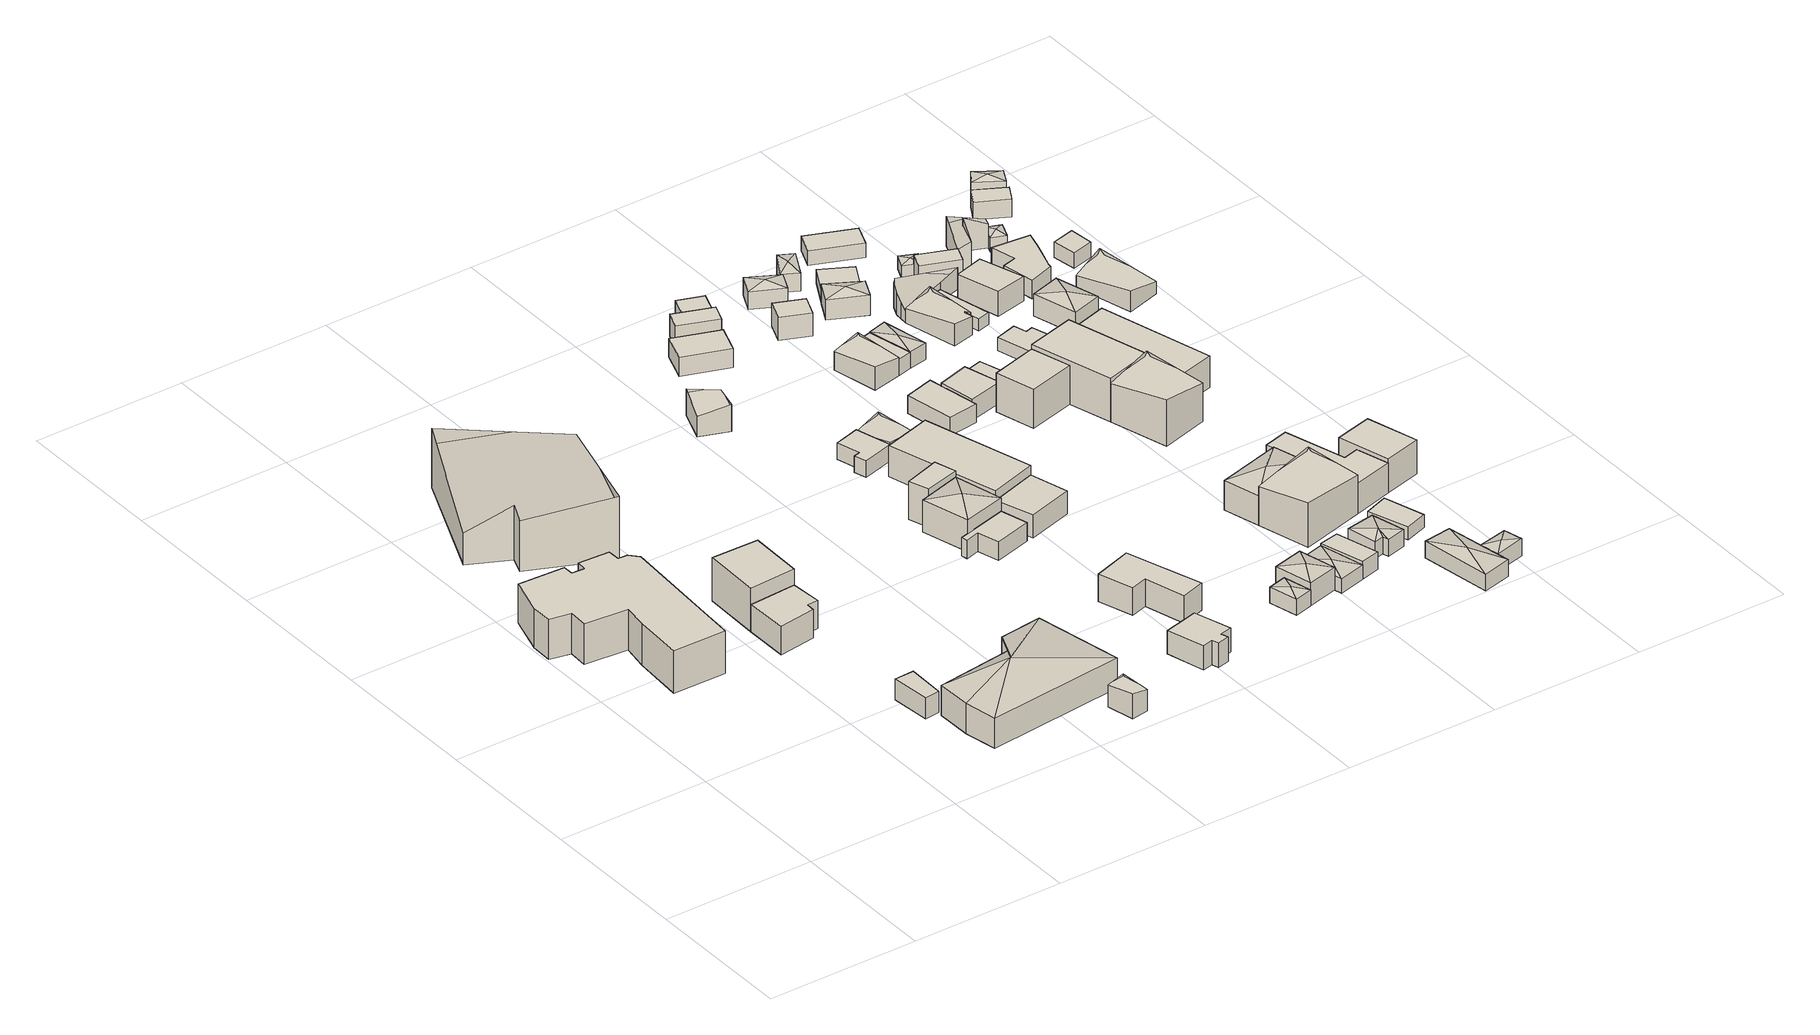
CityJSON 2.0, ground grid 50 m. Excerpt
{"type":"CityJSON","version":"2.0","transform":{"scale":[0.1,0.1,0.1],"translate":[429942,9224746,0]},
"CityObjects":{
"building1":{"type":"Building","attributes":{"Building Type":"Industrial","Roof Shape":"shed","Roof Material":"Concrete Glazed Tile","Roof Material Code":1,"Roof Direction":"southwest","Building Height":13.07,"Roof Slope":16.5,"Footprint Area":1420.8,"Solar PV Capacity Low":205.26,"Solar PV Capacity High":269.6,"Solar Annual Energy Low":295981,"Solar Annual Energy High":390078,"Suitable PV Area":1225.44},"geometry":[{"type":"MultiSurface","lod":"2.2","boundaries":[[[0,1,2,3,4,5,6,7,8,9,10,11,12,13,14,15,16]],[[16,15,17,18]],[[15,14,19,17]],[[14,13,20,19]],[[13,12,21,20]],[[12,11,22,21]],[[11,10,23,22]],[[10,9,24,23]],[[9,8,25,24]],[[8,7,26,25]],[[7,6,27,26]],[[6,5,28,27]],[[5,4,29,28]],[[4,3,30,29]],[[3,2,31,30]],[[2,1,32,31]],[[1,0,33,32]],[[0,16,18,33]],[[18,17,19,20,21,22,23,24,25,26,27,28,29,30,31,32,33]]]}]},
"building2":{"type":"Building","attributes":{"Building Type":"Residential","Roof Shape":"shed","Roof Material":"Concrete Glazed Tile","Roof Material Code":1,"Roof Direction":"southwest","Building Height":6.97,"Roof Slope":14.2,"Footprint Area":72.66,"Solar PV Capacity Low":9.1,"Solar PV Capacity High":11.95,"Solar Annual Energy Low":13119,"Solar Annual Energy High":17290,"Suitable PV Area":54.32},"geometry":[{"type":"MultiSurface","lod":"2.2","boundaries":[[[34,35,36,37]],[[37,36,38,39]],[[36,35,40,38]],[[35,34,41,40]],[[34,37,39,41]],[[39,38,40,41]]]}]},
"building3":{"type":"Building","attributes":{"Building Type":"Industrial","Roof Shape":"shed","Roof Material":"Concrete Glazed Tile","Roof Material Code":1,"Roof Direction":"southwest","Building Height":9.1,"Roof Slope":18.9,"Footprint Area":210.73,"Solar PV Capacity Low":30.44,"Solar PV Capacity High":39.99,"Solar Annual Energy Low":43899,"Solar Annual Energy High":57856,"Suitable PV Area":181.75},"geometry":[{"type":"MultiSurface","lod":"2.2","boundaries":[[[42,43,44,45,46,47]],[[47,46,48,49]],[[46,45,50,48]],[[45,44,51,50]],[[44,43,52,51]],[[43,42,53,52]],[[42,47,49,53]],[[49,48,50,51,52,53]]]}]},
"building4":{"type":"Building","attributes":{"Building Type":"Industrial","Roof Shape":"gable","Roof Material":"Concrete Glazed Tile","Roof Material Code":1,"Roof Direction":"southwest","Building Height":10.71,"Roof Slope":33,"Footprint Area":1943.8,"Solar PV Capacity Low":280.82,"Solar PV Capacity High":368.84,"Solar Annual Energy Low":404931,"Solar Annual Energy High":533666,"Suitable PV Area":1676.53},"geometry":[{"type":"MultiSurface","lod":"2.2","boundaries":[[[54,55,56,57,58,59]],[[59,58,60,61]],[[58,57,62,60]],[[57,56,63,62]],[[56,55,64,63]],[[55,54,65,64]],[[54,59,61,65]],[[61,60,62,63,64,65]]]}]},
"building5":{"type":"Building","attributes":{"Building Type":"Industrial","Roof Shape":"flat","Roof Material":"Metal Sheet","Roof Material Code":5,"Roof Direction":"southwest","Building Height":14.49,"Roof Slope":12,"Footprint Area":286.41,"Solar PV Capacity Low":41.38,"Solar PV Capacity High":54.35,"Solar Annual Energy Low":59664,"Solar Annual Energy High":78633,"Suitable PV Area":247.03},"geometry":[{"type":"MultiSurface","lod":"2.2","boundaries":[[[66,67,45,44]],[[44,45,68,69]],[[45,67,70,68]],[[67,66,71,70]],[[66,44,69,71]],[[69,68,70,71]]]}]},
"building6":{"type":"Building","attributes":{"Building Type":"Residential","Roof Shape":"shed","Roof Material":"Concrete Glazed Tile","Roof Material Code":1,"Roof Direction":"southwest","Building Height":5.22,"Roof Slope":14.9,"Footprint Area":77.53,"Solar PV Capacity Low":9.71,"Solar PV Capacity High":12.75,"Solar Annual Energy Low":13998,"Solar Annual Energy High":18448,"Suitable PV Area":57.95},"geometry":[{"type":"MultiSurface","lod":"2.2","boundaries":[[[72,73,74,75]],[[75,74,76,77]],[[74,73,78,76]],[[73,72,79,78]],[[72,75,77,79]],[[77,76,78,79]]]}]},
"building7":{"type":"Building","attributes":{"Building Type":"Industrial","Roof Shape":"hip","Roof Material":"Metal Sheet","Roof Material Code":5,"Roof Direction":"southwest","Building Height":10.07,"Roof Slope":27,"Footprint Area":1137,"Solar PV Capacity Low":164.26,"Solar PV Capacity High":215.75,"Solar Annual Energy Low":236859,"Solar Annual Energy High":312161,"Suitable PV Area":980.66},"geometry":[{"type":"MultiSurface","lod":"2.2","boundaries":[[[80,81,82,83,84,85,86]],[[86,85,87,88]],[[85,84,89,87]],[[84,83,90,89]],[[83,82,91,90]],[[82,81,92,91]],[[81,80,93,92]],[[80,86,88,93]],[[88,87,94]],[[87,89,94]],[[89,90,94]],[[90,91,94]],[[91,92,94]],[[92,93,94]],[[93,88,94]]]}]},
"building8":{"type":"Building","attributes":{"Building Type":"Residential","Roof Shape":"gable","Roof Material":"Concrete Glazed Tile","Roof Material Code":1,"Roof Direction":"southwest","Building Height":7.35,"Roof Slope":27.7,"Footprint Area":54.1,"Solar PV Capacity Low":6.77,"Solar PV Capacity High":8.9,"Solar Annual Energy Low":9768,"Solar Annual Energy High":12873,"Suitable PV Area":40.44},"geometry":[{"type":"MultiSurface","lod":"2.2","boundaries":[[[95,96,97,98]],[[98,97,99,100]],[[97,96,101,99]],[[96,95,102,101]],[[95,98,100,102]],[[100,99,101,102]]]}]},
"building9":{"type":"Building","attributes":{"Building Type":"Residential","Roof Shape":"shed","Roof Material":"Concrete Glazed Tile","Roof Material Code":1,"Roof Direction":"southwest","Building Height":7.72,"Roof Slope":18.3,"Footprint Area":167.47,"Solar PV Capacity Low":20.97,"Solar PV Capacity High":27.54,"Solar Annual Energy Low":30235,"Solar Annual Energy High":39847,"Suitable PV Area":125.18},"geometry":[{"type":"MultiSurface","lod":"2.2","boundaries":[[[103,104,105,106,107,108,109,110]],[[110,109,111,112]],[[109,108,113,111]],[[108,107,114,113]],[[107,106,115,114]],[[106,105,116,115]],[[105,104,117,116]],[[104,103,118,117]],[[103,110,112,118]],[[112,111,113,114,115,116,117,118]]]}]},
"building10":{"type":"Building","attributes":{"Building Type":"Residential","Roof Shape":"flat","Roof Material":"Concrete Glazed Tile","Roof Material Code":1,"Roof Direction":"southwest","Building Height":6.24,"Roof Slope":6.2,"Footprint Area":129.7,"Solar PV Capacity Low":16.24,"Solar PV Capacity High":21.33,"Solar Annual Energy Low":23417,"Solar Annual Energy High":30861,"Suitable PV Area":96.95},"geometry":[{"type":"MultiSurface","lod":"2.2","boundaries":[[[119,120,121,122,123,124]],[[124,123,125,126]],[[123,122,127,125]],[[122,121,128,127]],[[121,120,129,128]],[[120,119,130,129]],[[119,124,126,130]],[[126,125,127,128,129,130]]]}]},
"building11":{"type":"Building","attributes":{"Building Type":"Industrial","Roof Shape":"hip","Roof Material":"Concrete Glazed Tile","Roof Material Code":1,"Roof Direction":"southwest","Building Height":10.69,"Roof Slope":24.7,"Footprint Area":242.77,"Solar PV Capacity Low":35.07,"Solar PV Capacity High":46.07,"Solar Annual Energy Low":50574,"Solar Annual Energy High":66652,"Suitable PV Area":209.39},"geometry":[{"type":"MultiSurface","lod":"2.2","boundaries":[[[121,131,132,133]],[[133,132,134,135]],[[132,131,136,134]],[[131,121,137,136]],[[121,133,135,137]],[[135,134,138]],[[134,136,138]],[[136,137,138]],[[137,135,138]]]}]},
"building12":{"type":"Building","attributes":{"Building Type":"Residential","Roof Shape":"gable","Roof Material":"Concrete Glazed Tile","Roof Material Code":1,"Roof Direction":"northwest","Building Height":6.76,"Roof Slope":32.7,"Footprint Area":112.42,"Solar PV Capacity Low":14.08,"Solar PV Capacity High":18.49,"Solar Annual Energy Low":20296,"Solar Annual Energy High":26749,"Suitable PV Area":84.03},"geometry":[{"type":"MultiSurface","lod":"2.2","boundaries":[[[139,140,141,142]],[[142,141,143,144]],[[141,140,145,143]],[[140,139,146,145]],[[139,142,144,146]],[[144,143,145,146]]]}]},
"building13":{"type":"Building","attributes":{"Building Type":"Industrial","Roof Shape":"shed","Roof Material":"Concrete Glazed Tile","Roof Material Code":1,"Roof Direction":"southwest","Building Height":12.59,"Roof Slope":18.6,"Footprint Area":89.01,"Solar PV Capacity Low":12.86,"Solar PV Capacity High":16.89,"Solar Annual Energy Low":18543,"Solar Annual Energy High":24438,"Suitable PV Area":76.77},"geometry":[{"type":"MultiSurface","lod":"2.2","boundaries":[[[147,148,149,131]],[[131,149,150,151]],[[149,148,152,150]],[[148,147,153,152]],[[147,131,151,153]],[[151,150,152,153]]]}]},
"building14":{"type":"Building","attributes":{"Building Type":"Industrial","Roof Shape":"flat","Roof Material":"Concrete Glazed Tile","Roof Material Code":1,"Roof Direction":"southwest","Building Height":9.2,"Roof Slope":5.2,"Footprint Area":270.74,"Solar PV Capacity Low":39.11,"Solar PV Capacity High":51.37,"Solar Annual Energy Low":56400,"Solar Annual Energy High":74330,"Suitable PV Area":233.51},"geometry":[{"type":"MultiSurface","lod":"2.2","boundaries":[[[154,155,156,157,158,159]],[[159,158,160,161]],[[158,157,162,160]],[[157,156,163,162]],[[156,155,164,163]],[[155,154,165,164]],[[154,159,161,165]],[[161,160,162,163,164,165]]]}]},
"building15":{"type":"Building","attributes":{"Building Type":"Residential","Roof Shape":"flat","Roof Material":"Clay Tile Shingle","Roof Material Code":3,"Roof Direction":"southwest","Building Height":5.48,"Roof Slope":8,"Footprint Area":114.52,"Solar PV Capacity Low":14.34,"Solar PV Capacity High":18.83,"Solar Annual Energy Low":20677,"Solar Annual Energy High":27250,"Suitable PV Area":85.61},"geometry":[{"type":"MultiSurface","lod":"2.2","boundaries":[[[166,167,168,169,170,171]],[[171,170,172,173]],[[170,169,174,172]],[[169,168,175,174]],[[168,167,176,175]],[[167,166,177,176]],[[166,171,173,177]],[[173,172,174,175,176,177]]]}]},
"building16":{"type":"Building","attributes":{"Building Type":"Residential","Roof Shape":"flat","Roof Material":"Metal Sheet","Roof Material Code":5,"Roof Direction":"southwest","Building Height":7.66,"Roof Slope":14.7,"Footprint Area":207.27,"Solar PV Capacity Low":25.95,"Solar PV Capacity High":34.09,"Solar Annual Energy Low":37421,"Solar Annual Energy High":49318,"Suitable PV Area":154.93},"geometry":[{"type":"MultiSurface","lod":"2.2","boundaries":[[[178,179,180,181]],[[181,180,182,183]],[[180,179,184,182]],[[179,178,185,184]],[[178,181,183,185]],[[183,182,184,185]]]}]},
"building17":{"type":"Building","attributes":{"Building Type":"Industrial","Roof Shape":"shed","Roof Material":"Metal Sheet","Roof Material Code":5,"Roof Direction":"southwest","Building Height":10.29,"Roof Slope":13.8,"Footprint Area":628.12,"Solar PV Capacity Low":90.74,"Solar PV Capacity High":119.19,"Solar Annual Energy Low":130850,"Solar Annual Energy High":172450,"Suitable PV Area":541.76},"geometry":[{"type":"MultiSurface","lod":"2.2","boundaries":[[[186,187,179,178]],[[178,179,188,189]],[[179,187,190,188]],[[187,186,191,190]],[[186,178,189,191]],[[189,188,190,191]]]}]},
"building18":{"type":"Building","attributes":{"Building Type":"Residential","Roof Shape":"gable","Roof Material":"Concrete Glazed Tile","Roof Material Code":1,"Roof Direction":"southwest","Building Height":4.69,"Roof Slope":26.8,"Footprint Area":121.62,"Solar PV Capacity Low":15.23,"Solar PV Capacity High":20,"Solar Annual Energy Low":21957,"Solar Annual Energy High":28938,"Suitable PV Area":90.91},"geometry":[{"type":"MultiSurface","lod":"2.2","boundaries":[[[192,166,171,193]],[[193,171,194,195]],[[171,166,196,194]],[[166,192,197,196]],[[192,193,195,197]],[[195,194,196,197]]]}]},
"building19":{"type":"Building","attributes":{"Building Type":"Residential","Roof Shape":"flat","Roof Material":"Concrete Glazed Tile","Roof Material Code":1,"Roof Direction":"northwest","Building Height":6.33,"Roof Slope":13.7,"Footprint Area":159.66,"Solar PV Capacity Low":19.99,"Solar PV Capacity High":26.26,"Solar Annual Energy Low":28826,"Solar Annual Energy High":37990,"Suitable PV Area":119.35},"geometry":[{"type":"MultiSurface","lod":"2.2","boundaries":[[[198,199,200,201]],[[201,200,202,203]],[[200,199,204,202]],[[199,198,205,204]],[[198,201,203,205]],[[203,202,204,205]]]}]},
"building20":{"type":"Building","attributes":{"Building Type":"Residential","Roof Shape":"hip","Roof Material":"Concrete Glazed Tile","Roof Material Code":1,"Roof Direction":"southwest","Building Height":5.32,"Roof Slope":22.1,"Footprint Area":61.28,"Solar PV Capacity Low":7.67,"Solar PV Capacity High":10.08,"Solar Annual Energy Low":11064,"Solar Annual Energy High":14582,"Suitable PV Area":45.81},"geometry":[{"type":"MultiSurface","lod":"2.2","boundaries":[[[206,207,208,209]],[[209,208,210,211]],[[208,207,212,210]],[[207,206,213,212]],[[206,209,211,213]],[[211,210,214]],[[210,212,214]],[[212,213,214]],[[213,211,214]]]}]},
"building21":{"type":"Building","attributes":{"Building Type":"Residential","Roof Shape":"flat","Roof Material":"Concrete Glazed Tile","Roof Material Code":1,"Roof Direction":"northwest","Building Height":7.32,"Roof Slope":12.8,"Footprint Area":83.3,"Solar PV Capacity Low":10.43,"Solar PV Capacity High":13.7,"Solar Annual Energy Low":15040,"Solar Annual Energy High":19822,"Suitable PV Area":62.27},"geometry":[{"type":"MultiSurface","lod":"2.2","boundaries":[[[215,216,217,218]],[[218,217,219,220]],[[217,216,221,219]],[[216,215,222,221]],[[215,218,220,222]],[[220,219,221,222]]]}]},
"building22":{"type":"Building","attributes":{"Building Type":"Residential","Roof Shape":"hip","Roof Material":"Concrete Glazed Tile","Roof Material Code":1,"Roof Direction":"southwest","Building Height":7.72,"Roof Slope":25.4,"Footprint Area":132.83,"Solar PV Capacity Low":16.63,"Solar PV Capacity High":21.84,"Solar Annual Energy Low":23982,"Solar Annual Energy High":31606,"Suitable PV Area":99.29},"geometry":[{"type":"MultiSurface","lod":"2.2","boundaries":[[[223,224,209,225]],[[225,209,226,227]],[[209,224,228,226]],[[224,223,229,228]],[[223,225,227,229]],[[227,226,230]],[[226,228,230]],[[228,229,230]],[[229,227,230]]]}]},
"building23":{"type":"Building","attributes":{"Building Type":"Residential","Roof Shape":"shed","Roof Material":"Concrete Glazed Tile","Roof Material Code":1,"Roof Direction":"northwest","Building Height":4.59,"Roof Slope":16.7,"Footprint Area":83.97,"Solar PV Capacity Low":10.51,"Solar PV Capacity High":13.81,"Solar Annual Energy Low":15160,"Solar Annual Energy High":19979,"Suitable PV Area":62.77},"geometry":[{"type":"MultiSurface","lod":"2.2","boundaries":[[[231,232,233,234]],[[234,233,235,236]],[[233,232,237,235]],[[232,231,238,237]],[[231,234,236,238]],[[236,235,237,238]]]}]},
"building24":{"type":"Building","attributes":{"Building Type":"Residential","Roof Shape":"shed","Roof Material":"Concrete Glazed Tile","Roof Material Code":1,"Roof Direction":"southwest","Building Height":5.94,"Roof Slope":12.9,"Footprint Area":173.16,"Solar PV Capacity Low":21.68,"Solar PV Capacity High":28.48,"Solar Annual Energy Low":31262,"Solar Annual Energy High":41201,"Suitable PV Area":129.43},"geometry":[{"type":"MultiSurface","lod":"2.2","boundaries":[[[239,240,241,242]],[[242,241,243,244]],[[241,240,245,243]],[[240,239,246,245]],[[239,242,244,246]],[[244,243,245,246]]]}]},
"building25":{"type":"Building","attributes":{"Building Type":"Residential","Roof Shape":"hip","Roof Material":"Concrete Glazed Tile","Roof Material Code":1,"Roof Direction":"southwest","Building Height":4.88,"Roof Slope":20.6,"Footprint Area":142.02,"Solar PV Capacity Low":17.78,"Solar PV Capacity High":23.36,"Solar Annual Energy Low":25641,"Solar Annual Energy High":33793,"Suitable PV Area":106.16},"geometry":[{"type":"MultiSurface","lod":"2.2","boundaries":[[[247,223,248,249]],[[249,248,250,251]],[[248,223,252,250]],[[223,247,253,252]],[[247,249,251,253]],[[251,250,254]],[[250,252,254]],[[252,253,254]],[[253,251,254]]]}]},
"building26":{"type":"Building","attributes":{"Building Type":"Residential","Roof Shape":"gable","Roof Material":"Concrete Glazed Tile","Roof Material Code":1,"Roof Direction":"southwest","Building Height":6.16,"Roof Slope":28.8,"Footprint Area":151.88,"Solar PV Capacity Low":19.02,"Solar PV Capacity High":24.98,"Solar Annual Energy Low":27421,"Solar Annual Energy High":36139,"Suitable PV Area":113.53},"geometry":[{"type":"MultiSurface","lod":"2.2","boundaries":[[[255,256,257,258]],[[258,257,259,260]],[[257,256,261,259]],[[256,255,262,261]],[[255,258,260,262]],[[260,259,261,262]]]}]},
"building27":{"type":"Building","attributes":{"Building Type":"Residential","Roof Shape":"flat","Roof Material":"Concrete Glazed Tile","Roof Material Code":1,"Roof Direction":"northwest","Building Height":7.72,"Roof Slope":6.5,"Footprint Area":75.46,"Solar PV Capacity Low":9.45,"Solar PV Capacity High":12.41,"Solar Annual Energy Low":13623,"Solar Annual Energy High":17954,"Suitable PV Area":56.4},"geometry":[{"type":"MultiSurface","lod":"2.2","boundaries":[[[263,264,265,266]],[[266,265,267,268]],[[265,264,269,267]],[[264,263,270,269]],[[263,266,268,270]],[[268,267,269,270]]]}]},
"building28":{"type":"Building","attributes":{"Building Type":"Residential","Roof Shape":"shed","Roof Material":"Concrete Glazed Tile","Roof Material Code":1,"Roof Direction":"southwest","Building Height":5.6,"Roof Slope":18.6,"Footprint Area":100.3,"Solar PV Capacity Low":12.56,"Solar PV Capacity High":16.49,"Solar Annual Energy Low":18108,"Solar Annual Energy High":23866,"Suitable PV Area":74.97},"geometry":[{"type":"MultiSurface","lod":"2.2","boundaries":[[[271,247,272,273]],[[273,272,274,275]],[[272,247,276,274]],[[247,271,277,276]],[[271,273,275,277]],[[275,274,276,277]]]}]},
"building29":{"type":"Building","attributes":{"Building Type":"Residential","Roof Shape":"flat","Roof Material":"Concrete Glazed Tile","Roof Material Code":1,"Roof Direction":"southwest","Building Height":6.98,"Roof Slope":5.8,"Footprint Area":137.21,"Solar PV Capacity Low":17.18,"Solar PV Capacity High":22.56,"Solar Annual Energy Low":24772,"Solar Annual Energy High":32648,"Suitable PV Area":102.56},"geometry":[{"type":"MultiSurface","lod":"2.2","boundaries":[[[278,279,280,281]],[[281,280,282,283]],[[280,279,284,282]],[[279,278,285,284]],[[278,281,283,285]],[[283,282,284,285]]]}]},
"building30":{"type":"Building","attributes":{"Building Type":"Residential","Roof Shape":"shed","Roof Material":"Concrete Glazed Tile","Roof Material Code":1,"Roof Direction":"southwest","Building Height":5.29,"Roof Slope":16,"Footprint Area":75.76,"Solar PV Capacity Low":9.49,"Solar PV Capacity High":12.46,"Solar Annual Energy Low":13678,"Solar Annual Energy High":18027,"Suitable PV Area":56.63},"geometry":[{"type":"MultiSurface","lod":"2.2","boundaries":[[[255,258,286,287]],[[287,286,288,289]],[[286,258,290,288]],[[258,255,291,290]],[[255,287,289,291]],[[289,288,290,291]]]}]},
"building31":{"type":"Building","attributes":{"Building Type":"Residential","Roof Shape":"hip","Roof Material":"Concrete Glazed Tile","Roof Material Code":1,"Roof Direction":"northwest","Building Height":5.99,"Roof Slope":29.1,"Footprint Area":81.53,"Solar PV Capacity Low":10.21,"Solar PV Capacity High":13.41,"Solar Annual Energy Low":14720,"Solar Annual Energy High":19400,"Suitable PV Area":60.95},"geometry":[{"type":"MultiSurface","lod":"2.2","boundaries":[[[292,293,294,295]],[[295,294,296,297]],[[294,293,298,296]],[[293,292,299,298]],[[292,295,297,299]],[[297,296,300]],[[296,298,300]],[[298,299,300]],[[299,297,300]]]}]},
"building32":{"type":"Building","attributes":{"Building Type":"Residential","Roof Shape":"hip","Roof Material":"Concrete Glazed Tile","Roof Material Code":1,"Roof Direction":"southwest","Building Height":5.57,"Roof Slope":22.9,"Footprint Area":97.98,"Solar PV Capacity Low":12.27,"Solar PV Capacity High":16.11,"Solar Annual Energy Low":17690,"Solar Annual Energy High":23314,"Suitable PV Area":73.24},"geometry":[{"type":"MultiSurface","lod":"2.2","boundaries":[[[301,287,286,302]],[[302,286,303,304]],[[286,287,305,303]],[[287,301,306,305]],[[301,302,304,306]],[[304,303,307]],[[303,305,307]],[[305,306,307]],[[306,304,307]]]}]},
"building33":{"type":"Building","attributes":{"Building Type":"Residential","Roof Shape":"shed","Roof Material":"Concrete Glazed Tile","Roof Material Code":1,"Roof Direction":"southwest","Building Height":5.32,"Roof Slope":13.7,"Footprint Area":83.44,"Solar PV Capacity Low":10.45,"Solar PV Capacity High":13.72,"Solar Annual Energy Low":15065,"Solar Annual Energy High":19854,"Suitable PV Area":62.37},"geometry":[{"type":"MultiSurface","lod":"2.2","boundaries":[[[308,278,281,309]],[[309,281,310,311]],[[281,278,312,310]],[[278,308,313,312]],[[308,309,311,313]],[[311,310,312,313]]]}]},
"building34":{"type":"Building","attributes":{"Building Type":"Industrial","Roof Shape":"flat","Roof Material":"Metal Sheet","Roof Material Code":5,"Roof Direction":"southwest","Building Height":13.09,"Roof Slope":13.5,"Footprint Area":213.7,"Solar PV Capacity Low":30.87,"Solar PV Capacity High":40.55,"Solar Annual Energy Low":44518,"Solar Annual Energy High":58672,"Suitable PV Area":184.32},"geometry":[{"type":"MultiSurface","lod":"2.2","boundaries":[[[314,315,316,317]],[[317,316,318,319]],[[316,315,320,318]],[[315,314,321,320]],[[314,317,319,321]],[[319,318,320,321]]]}]},
"building35":{"type":"Building","attributes":{"Building Type":"Industrial","Roof Shape":"gable","Roof Material":"Concrete Glazed Tile","Roof Material Code":1,"Roof Direction":"southwest","Building Height":13.07,"Roof Slope":28.1,"Footprint Area":391.59,"Solar PV Capacity Low":56.57,"Solar PV Capacity High":74.3,"Solar Annual Energy Low":81575,"Solar Annual Energy High":107509,"Suitable PV Area":337.74},"geometry":[{"type":"MultiSurface","lod":"2.2","boundaries":[[[322,323,324,325]],[[325,324,326,327]],[[324,323,328,326]],[[323,322,329,328]],[[322,325,327,329]],[[327,326,328,329]]]}]},
"building36":{"type":"Building","attributes":{"Building Type":"Industrial","Roof Shape":"hip","Roof Material":"Concrete Aluminum Tile","Roof Material Code":2,"Roof Direction":"southwest","Building Height":9.94,"Roof Slope":27.8,"Footprint Area":274.06,"Solar PV Capacity Low":39.59,"Solar PV Capacity High":52,"Solar Annual Energy Low":57092,"Solar Annual Energy High":75242,"Suitable PV Area":236.38},"geometry":[{"type":"MultiSurface","lod":"2.2","boundaries":[[[330,331,323,322]],[[322,323,332,333]],[[323,331,334,332]],[[331,330,335,334]],[[330,322,333,335]],[[333,332,336]],[[332,334,336]],[[334,335,336]],[[335,333,336]]]}]},
"building37":{"type":"Building","attributes":{"Building Type":"Residential","Roof Shape":"hip","Roof Material":"Clay Tile Shingle","Roof Material Code":3,"Roof Direction":"southwest","Building Height":5.72,"Roof Slope":26.2,"Footprint Area":109.95,"Solar PV Capacity Low":13.77,"Solar PV Capacity High":18.08,"Solar Annual Energy Low":19850,"Solar Annual Energy High":26161,"Suitable PV Area":82.19},"geometry":[{"type":"MultiSurface","lod":"2.2","boundaries":[[[337,338,339,340,341,342]],[[342,341,343,344]],[[341,340,345,343]],[[340,339,346,345]],[[339,338,347,346]],[[338,337,348,347]],[[337,342,344,348]],[[344,343,349]],[[343,345,349]],[[345,346,349]],[[346,347,349]],[[347,348,349]],[[348,344,349]]]}]},
"building38":{"type":"Building","attributes":{"Building Type":"Residential","Roof Shape":"hip","Roof Material":"Concrete Glazed Tile","Roof Material Code":1,"Roof Direction":"northwest","Building Height":6.82,"Roof Slope":23.3,"Footprint Area":96.4,"Solar PV Capacity Low":12.07,"Solar PV Capacity High":15.85,"Solar Annual Energy Low":17405,"Solar Annual Energy High":22939,"Suitable PV Area":72.06},"geometry":[{"type":"MultiSurface","lod":"2.2","boundaries":[[[350,351,352,353]],[[353,352,354,355]],[[352,351,356,354]],[[351,350,357,356]],[[350,353,355,357]],[[355,354,358]],[[354,356,358]],[[356,357,358]],[[357,355,358]]]}]},
"building39":{"type":"Building","attributes":{"Building Type":"Residential","Roof Shape":"hip","Roof Material":"Concrete Glazed Tile","Roof Material Code":1,"Roof Direction":"northwest","Building Height":5.97,"Roof Slope":23.5,"Footprint Area":56.44,"Solar PV Capacity Low":7.07,"Solar PV Capacity High":9.28,"Solar Annual Energy Low":10189,"Solar Annual Energy High":13429,"Suitable PV Area":42.19},"geometry":[{"type":"MultiSurface","lod":"2.2","boundaries":[[[359,360,361,362]],[[362,361,363,364]],[[361,360,365,363]],[[360,359,366,365]],[[359,362,364,366]],[[364,363,367]],[[363,365,367]],[[365,366,367]],[[366,364,367]]]}]},
"building40":{"type":"Building","attributes":{"Building Type":"Residential","Roof Shape":"hip","Roof Material":"Concrete Glazed Tile","Roof Material Code":1,"Roof Direction":"southwest","Building Height":5.6,"Roof Slope":25.4,"Footprint Area":219.08,"Solar PV Capacity Low":27.43,"Solar PV Capacity High":36.03,"Solar Annual Energy Low":39553,"Solar Annual Energy High":52127,"Suitable PV Area":163.76},"geometry":[{"type":"MultiSurface","lod":"2.2","boundaries":[[[368,369,370,371]],[[371,370,372,373]],[[370,369,374,372]],[[369,368,375,374]],[[368,371,373,375]],[[373,372,376]],[[372,374,376]],[[374,375,376]],[[375,373,376]]]}]},
"building41":{"type":"Building","attributes":{"Building Type":"Residential","Roof Shape":"flat","Roof Material":"Concrete Glazed Tile","Roof Material Code":1,"Roof Direction":"northwest","Building Height":4.68,"Roof Slope":9,"Footprint Area":113.62,"Solar PV Capacity Low":14.23,"Solar PV Capacity High":18.69,"Solar Annual Energy Low":20514,"Solar Annual Energy High":27036,"Suitable PV Area":84.93},"geometry":[{"type":"MultiSurface","lod":"2.2","boundaries":[[[377,378,379,380]],[[380,379,381,382]],[[379,378,383,381]],[[378,377,384,383]],[[377,380,382,384]],[[382,381,383,384]]]}]},
"building42":{"type":"Building","attributes":{"Building Type":"Residential","Roof Shape":"flat","Roof Material":"Concrete Glazed Tile","Roof Material Code":1,"Roof Direction":"southwest","Building Height":4.25,"Roof Slope":8.5,"Footprint Area":111.44,"Solar PV Capacity Low":13.95,"Solar PV Capacity High":18.33,"Solar Annual Energy Low":20120,"Solar Annual Energy High":26517,"Suitable PV Area":83.3},"geometry":[{"type":"MultiSurface","lod":"2.2","boundaries":[[[385,386,387,388]],[[388,387,389,390]],[[387,386,391,389]],[[386,385,392,391]],[[385,388,390,392]],[[390,389,391,392]]]}]},
"building43":{"type":"Building","attributes":{"Building Type":"Industrial","Roof Shape":"gable","Roof Material":"Concrete Glazed Tile","Roof Material Code":1,"Roof Direction":"southwest","Building Height":12.91,"Roof Slope":27.9,"Footprint Area":323.17,"Solar PV Capacity Low":46.69,"Solar PV Capacity High":61.32,"Solar Annual Energy Low":67322,"Solar Annual Energy High":88724,"Suitable PV Area":278.73},"geometry":[{"type":"MultiSurface","lod":"2.2","boundaries":[[[393,394,395,396]],[[396,395,397,398]],[[395,394,399,397]],[[394,393,400,399]],[[393,396,398,400]],[[398,397,399,400]]]}]},
"building44":{"type":"Building","attributes":{"Building Type":"Industrial","Roof Shape":"flat","Roof Material":"Metal Sheet","Roof Material Code":5,"Roof Direction":"southwest","Building Height":14.57,"Roof Slope":13.5,"Footprint Area":455.13,"Solar PV Capacity Low":65.75,"Solar PV Capacity High":86.36,"Solar Annual Energy Low":94812,"Solar Annual Energy High":124955,"Suitable PV Area":392.55},"geometry":[{"type":"MultiSurface","lod":"2.2","boundaries":[[[401,314,394,393]],[[393,394,402,403]],[[394,314,404,402]],[[314,401,405,404]],[[401,393,403,405]],[[403,402,404,405]]]}]},
"building45":{"type":"Building","attributes":{"Building Type":"Residential","Roof Shape":"gable","Roof Material":"Concrete Glazed Tile","Roof Material Code":1,"Roof Direction":"southwest","Building Height":4.93,"Roof Slope":34.4,"Footprint Area":178.21,"Solar PV Capacity Low":22.31,"Solar PV Capacity High":29.31,"Solar Annual Energy Low":32175,"Solar Annual Energy High":42404,"Suitable PV Area":133.21},"geometry":[{"type":"MultiSurface","lod":"2.2","boundaries":[[[406,407,408,409,410,411]],[[411,410,412,413]],[[410,409,414,412]],[[409,408,415,414]],[[408,407,416,415]],[[407,406,417,416]],[[406,411,413,417]],[[413,412,414,415,416,417]]]}]},
"building46":{"type":"Building","attributes":{"Building Type":"Residential","Roof Shape":"hip","Roof Material":"Concrete Glazed Tile","Roof Material Code":1,"Roof Direction":"southwest","Building Height":5.75,"Roof Slope":23.3,"Footprint Area":65.5,"Solar PV Capacity Low":8.2,"Solar PV Capacity High":10.77,"Solar Annual Energy Low":11825,"Solar Annual Energy High":15584,"Suitable PV Area":48.96},"geometry":[{"type":"MultiSurface","lod":"2.2","boundaries":[[[418,419,420,421]],[[421,420,422,423]],[[420,419,424,422]],[[419,418,425,424]],[[418,421,423,425]],[[423,422,426]],[[422,424,426]],[[424,425,426]],[[425,423,426]]]}]},
"building47":{"type":"Building","attributes":{"Building Type":"Industrial","Roof Shape":"shed","Roof Material":"Concrete Glazed Tile","Roof Material Code":1,"Roof Direction":"southwest","Building Height":9.36,"Roof Slope":20,"Footprint Area":337.6,"Solar PV Capacity Low":48.77,"Solar PV Capacity High":64.06,"Solar Annual Energy Low":70329,"Solar Annual Energy High":92689,"Suitable PV Area":291.18},"geometry":[{"type":"MultiSurface","lod":"2.2","boundaries":[[[427,428,429,325,430,431]],[[431,430,432,433]],[[430,325,434,432]],[[325,429,435,434]],[[429,428,436,435]],[[428,427,437,436]],[[427,431,433,437]],[[433,432,434,435,436,437]]]}]},
"building48":{"type":"Building","attributes":{"Building Type":"Residential","Roof Shape":"shed","Roof Material":"Concrete Glazed Tile","Roof Material Code":1,"Roof Direction":"southwest","Building Height":4.42,"Roof Slope":11,"Footprint Area":119.57,"Solar PV Capacity Low":14.97,"Solar PV Capacity High":19.66,"Solar Annual Energy Low":21587,"Solar Annual Energy High":28450,"Suitable PV Area":89.38},"geometry":[{"type":"MultiSurface","lod":"2.2","boundaries":[[[438,439,440,441,442,443,444,445]],[[445,444,446,447]],[[444,443,448,446]],[[443,442,449,448]],[[442,441,450,449]],[[441,440,451,450]],[[440,439,452,451]],[[439,438,453,452]],[[438,445,447,453]],[[447,446,448,449,450,451,452,453]]]}]},
"building49":{"type":"Building","attributes":{"Building Type":"Residential","Roof Shape":"flat","Roof Material":"Concrete Glazed Tile","Roof Material Code":1,"Roof Direction":"southwest","Building Height":4.02,"Roof Slope":13.3,"Footprint Area":77.95,"Solar PV Capacity Low":9.76,"Solar PV Capacity High":12.82,"Solar Annual Energy Low":14074,"Solar Annual Energy High":18548,"Suitable PV Area":58.27},"geometry":[{"type":"MultiSurface","lod":"2.2","boundaries":[[[408,454,455,456]],[[456,455,457,458]],[[455,454,459,457]],[[454,408,460,459]],[[408,456,458,460]],[[458,457,459,460]]]}]},
"building50":{"type":"Building","attributes":{"Building Type":"Residential","Roof Shape":"gable","Roof Material":"Concrete Glazed Tile","Roof Material Code":1,"Roof Direction":"southwest","Building Height":4.13,"Roof Slope":34.2,"Footprint Area":165.91,"Solar PV Capacity Low":20.77,"Solar PV Capacity High":27.28,"Solar Annual Energy Low":29954,"Solar Annual Energy High":39477,"Suitable PV Area":124.02},"geometry":[{"type":"MultiSurface","lod":"2.2","boundaries":[[[461,462,463,464,465,466,409,456]],[[456,409,467,468]],[[409,466,469,467]],[[466,465,470,469]],[[465,464,471,470]],[[464,463,472,471]],[[463,462,473,472]],[[462,461,474,473]],[[461,456,468,474]],[[468,467,469,470,471,472,473,474]]]}]},
"building51":{"type":"Building","attributes":{"Building Type":"Residential","Roof Shape":"flat","Roof Material":"Concrete Glazed Tile","Roof Material Code":1,"Roof Direction":"northwest","Building Height":4.86,"Roof Slope":6.4,"Footprint Area":129.73,"Solar PV Capacity Low":16.24,"Solar PV Capacity High":21.33,"Solar Annual Energy Low":23422,"Solar Annual Energy High":30868,"Suitable PV Area":96.97},"geometry":[{"type":"MultiSurface","lod":"2.2","boundaries":[[[475,476,477,478]],[[478,477,479,480]],[[477,476,481,479]],[[476,475,482,481]],[[475,478,480,482]],[[480,479,481,482]]]}]},
"building52":{"type":"Building","attributes":{"Building Type":"Industrial","Roof Shape":"flat","Roof Material":"Metal Sheet","Roof Material Code":5,"Roof Direction":"southwest","Building Height":10.72,"Roof Slope":10.3,"Footprint Area":569.97,"Solar PV Capacity Low":82.34,"Solar PV Capacity High":108.15,"Solar Annual Energy Low":118737,"Solar Annual Energy High":156485,"Suitable PV Area":491.6},"geometry":[{"type":"MultiSurface","lod":"2.2","boundaries":[[[483,401,484,485]],[[485,484,486,487]],[[484,401,488,486]],[[401,483,489,488]],[[483,485,487,489]],[[487,486,488,489]]]}]},
"building53":{"type":"Building","attributes":{"Building Type":"Industrial","Roof Shape":"shed","Roof Material":"Metal Sheet","Roof Material Code":5,"Roof Direction":"southwest","Building Height":11.1,"Roof Slope":13.7,"Footprint Area":223.99,"Solar PV Capacity Low":32.36,"Solar PV Capacity High":42.5,"Solar Annual Energy Low":46661,"Solar Annual Energy High":61496,"Suitable PV Area":193.19},"geometry":[{"type":"MultiSurface","lod":"2.2","boundaries":[[[490,491,430,492]],[[492,430,493,494]],[[430,491,495,493]],[[491,490,496,495]],[[490,492,494,496]],[[494,493,495,496]]]}]},
"building54":{"type":"Building","attributes":{"Building Type":"Residential","Roof Shape":"hip","Roof Material":"Concrete Glazed Tile","Roof Material Code":1,"Roof Direction":"northwest","Building Height":4.44,"Roof Slope":23.4,"Footprint Area":30,"Solar PV Capacity Low":3.76,"Solar PV Capacity High":4.93,"Solar Annual Energy Low":5416,"Solar Annual Energy High":7138,"Suitable PV Area":22.43},"geometry":[{"type":"MultiSurface","lod":"2.2","boundaries":[[[497,498,499,500]],[[500,499,501,502]],[[499,498,503,501]],[[498,497,504,503]],[[497,500,502,504]],[[502,501,505]],[[501,503,505]],[[503,504,505]],[[504,502,505]]]}]},
"building55":{"type":"Building","attributes":{"Building Type":"Residential","Roof Shape":"shed","Roof Material":"Concrete Glazed Tile","Roof Material Code":1,"Roof Direction":"southwest","Building Height":7.63,"Roof Slope":11.5,"Footprint Area":75.22,"Solar PV Capacity Low":9.42,"Solar PV Capacity High":12.37,"Solar Annual Energy Low":13580,"Solar Annual Energy High":17898,"Suitable PV Area":56.23},"geometry":[{"type":"MultiSurface","lod":"2.2","boundaries":[[[506,507,508,509]],[[509,508,510,511]],[[508,507,512,510]],[[507,506,513,512]],[[506,509,511,513]],[[511,510,512,513]]]}]},
"building56":{"type":"Building","attributes":{"Building Type":"Residential","Roof Shape":"shed","Roof Material":"Concrete Glazed Tile","Roof Material Code":1,"Roof Direction":"southwest","Building Height":7.89,"Roof Slope":19.5,"Footprint Area":155.94,"Solar PV Capacity Low":19.52,"Solar PV Capacity High":25.64,"Solar Annual Energy Low":28154,"Solar Annual Energy High":37105,"Suitable PV Area":116.56},"geometry":[{"type":"MultiSurface","lod":"2.2","boundaries":[[[514,515,516,517]],[[517,516,518,519]],[[516,515,520,518]],[[515,514,521,520]],[[514,517,519,521]],[[519,518,520,521]]]}]},
"building57":{"type":"Building","attributes":{"Building Type":"Residential","Roof Shape":"hip","Roof Material":"Concrete Glazed Tile","Roof Material Code":1,"Roof Direction":"southwest","Building Height":7.37,"Roof Slope":28.4,"Footprint Area":153.36,"Solar PV Capacity Low":19.2,"Solar PV Capacity High":25.22,"Solar Annual Energy Low":27688,"Solar Annual Energy High":36490,"Suitable PV Area":114.63},"geometry":[{"type":"MultiSurface","lod":"2.2","boundaries":[[[522,523,524,525]],[[525,524,526,527]],[[524,523,528,526]],[[523,522,529,528]],[[522,525,527,529]],[[527,526,530]],[[526,528,530]],[[528,529,530]],[[529,527,530]]]}]},
"building58":{"type":"Building","attributes":{"Building Type":"Residential","Roof Shape":"gable","Roof Material":"Concrete Glazed Tile","Roof Material Code":1,"Roof Direction":"northwest","Building Height":7.37,"Roof Slope":33.5,"Footprint Area":79.85,"Solar PV Capacity Low":10,"Solar PV Capacity High":13.13,"Solar Annual Energy Low":14417,"Solar Annual Energy High":19001,"Suitable PV Area":59.69},"geometry":[{"type":"MultiSurface","lod":"2.2","boundaries":[[[531,532,533,534,535,536]],[[536,535,537,538]],[[535,534,539,537]],[[534,533,540,539]],[[533,532,541,540]],[[532,531,542,541]],[[531,536,538,542]],[[538,537,539,540,541,542]]]}]},
"building59":{"type":"Building","attributes":{"Building Type":"Residential","Roof Shape":"flat","Roof Material":"Concrete Glazed Tile","Roof Material Code":1,"Roof Direction":"southwest","Building Height":6.08,"Roof Slope":14.8,"Footprint Area":191.24,"Solar PV Capacity Low":23.94,"Solar PV Capacity High":31.45,"Solar Annual Energy Low":34527,"Solar Annual Energy High":45503,"Suitable PV Area":142.95},"geometry":[{"type":"MultiSurface","lod":"2.2","boundaries":[[[543,544,545,546,547,548,549,550,551]],[[551,550,552,553]],[[550,549,554,552]],[[549,548,555,554]],[[548,547,556,555]],[[547,546,557,556]],[[546,545,558,557]],[[545,544,559,558]],[[544,543,560,559]],[[543,551,553,560]],[[553,552,554,555,556,557,558,559,560]]]}]},
"building60":{"type":"Building","attributes":{"Building Type":"Residential","Roof Shape":"hip","Roof Material":"Concrete Glazed Tile","Roof Material Code":1,"Roof Direction":"northwest","Building Height":4.74,"Roof Slope":25.3,"Footprint Area":27.89,"Solar PV Capacity Low":3.49,"Solar PV Capacity High":4.59,"Solar Annual Energy Low":5036,"Solar Annual Energy High":6637,"Suitable PV Area":20.85},"geometry":[{"type":"MultiSurface","lod":"2.2","boundaries":[[[533,561,562,563]],[[563,562,564,565]],[[562,561,566,564]],[[561,533,567,566]],[[533,563,565,567]],[[565,564,568]],[[564,566,568]],[[566,567,568]],[[567,565,568]]]}]},
"building61":{"type":"Building","attributes":{"Building Type":"Residential","Roof Shape":"gable","Roof Material":"Concrete Glazed Tile","Roof Material Code":1,"Roof Direction":"southwest","Building Height":4.11,"Roof Slope":31.9,"Footprint Area":224.44,"Solar PV Capacity Low":28.1,"Solar PV Capacity High":36.91,"Solar Annual Energy Low":40521,"Solar Annual Energy High":53404,"Suitable PV Area":167.77},"geometry":[{"type":"MultiSurface","lod":"2.2","boundaries":[[[569,570,571,572]],[[572,571,573,574]],[[571,570,575,573]],[[570,569,576,575]],[[569,572,574,576]],[[574,573,575,576]]]}]},
"building62":{"type":"Building","attributes":{"Building Type":"Residential","Roof Shape":"flat","Roof Material":"Clay Tile Shingle","Roof Material Code":3,"Roof Direction":"southwest","Building Height":5.24,"Roof Slope":8.2,"Footprint Area":59.01,"Solar PV Capacity Low":7.39,"Solar PV Capacity High":9.7,"Solar Annual Energy Low":10654,"Solar Annual Energy High":14041,"Suitable PV Area":44.11},"geometry":[{"type":"MultiSurface","lod":"2.2","boundaries":[[[577,578,579,580]],[[580,579,581,582]],[[579,578,583,581]],[[578,577,584,583]],[[577,580,582,584]],[[582,581,583,584]]]}]},
"building63":{"type":"Building","attributes":{"Building Type":"Residential","Roof Shape":"shed","Roof Material":"Clay Tile Shingle","Roof Material Code":3,"Roof Direction":"southwest","Building Height":5.73,"Roof Slope":12.6,"Footprint Area":71.3,"Solar PV Capacity Low":8.93,"Solar PV Capacity High":11.73,"Solar Annual Energy Low":12874,"Solar Annual Energy High":16966,"Suitable PV Area":53.3},"geometry":[{"type":"MultiSurface","lod":"2.2","boundaries":[[[585,586,587,588]],[[588,587,589,590]],[[587,586,591,589]],[[586,585,592,591]],[[585,588,590,592]],[[590,589,591,592]]]}]},
"building64":{"type":"Building","attributes":{"Building Type":"Residential","Roof Shape":"hip","Roof Material":"Clay Tile Shingle","Roof Material Code":3,"Roof Direction":"southwest","Building Height":6.82,"Roof Slope":26.3,"Footprint Area":51.22,"Solar PV Capacity Low":6.41,"Solar PV Capacity High":8.42,"Solar Annual Energy Low":9247,"Solar Annual Energy High":12187,"Suitable PV Area":38.28},"geometry":[{"type":"MultiSurface","lod":"2.2","boundaries":[[[593,594,595,596]],[[596,595,597,598]],[[595,594,599,597]],[[594,593,600,599]],[[593,596,598,600]],[[598,597,601]],[[597,599,601]],[[599,600,601]],[[600,598,601]]]}]}
},
"vertices":[
[350,1400,0],[350,1442,0],[247,1448,0],[243,1413,0],[202,1417,0],[202,1452,0],[48,1460,0],[11,1331,0],[9,1259,0],[78,1246,0],[74,1181,0],[217,1168,0],[203,1081,0],[192,915,0],[368,913,0],[406,1369,0],[381,1398,0],[406,1369,133],[381,1398,132],[368,913,142],[192,915,142],[203,1081,139],[217,1168,137],[74,1181,137],[78,1246,135],[9,1259,135],[11,1331,133],[48,1460,131],[202,1452,131],[202,1417,132],[243,1413,132],[247,1448,131],[350,1442,131],[350,1400,132],
[738,528,0],[674,526,0],[686,396,0],[735,402,0],[686,396,71],[735,402,71],[674,526,70],[738,528,70],
[674,943,0],[711,945,0],[706,1052,0],[550,1042,0],[550,897,0],[672,914,0],[550,897,96],[672,914,96],[550,1042,91],[706,1052,91],[711,945,95],[674,943,95],
[256,2159,0],[98,1789,0],[227,1726,0],[205,1669,0],[468,1556,0],[647,2009,0],[468,1556,211],[647,2009,107],[205,1669,170],[227,1726,183],[98,1789,107],[256,2159,199],
[709,1230,0],[554,1233,0],[550,1042,145],[706,1052,145],[554,1233,145],[709,1230,145],
[369,2207,0],[340,2127,0],[422,2095,0],[455,2176,0],[422,2095,55],[455,2176,53],[340,2127,54],[369,2207,52],
[1154,502,0],[1013,485,0],[1016,423,0],[732,385,0],[734,269,0],[755,162,0],[1212,209,0],[755,162,101],[1212,209,101],[734,269,101],[732,385,101],[1016,423,101],[1013,485,101],[1154,502,101],[945,348,132],
[1195,158,0],[1135,147,0],[1156,57,0],[1211,65,0],[1156,57,84],[1211,65,73],[1135,147,73],[1195,158,81],
[1503,127,0],[1543,137,0],[1537,161,0],[1577,171,0],[1543,298,0],[1428,268,0],[1461,141,0],[1496,150,0],[1461,141,82],[1496,150,81],[1428,268,78],[1543,298,77],[1577,171,81],[1537,161,81],[1543,137,82],[1503,127,82],
[1323,928,0],[1446,962,0],[1421,1051,0],[1253,1008,0],[1258,987,0],[1303,999,0],[1258,987,62],[1303,999,62],[1253,1008,62],[1421,1051,62],[1446,962,62],[1323,928,62],
[1380,1211,0],[1236,1171,0],[1279,1014,0],[1236,1171,107],[1279,1014,107],[1380,1211,107],[1421,1051,107],[1329,1112,124],
[1047,2037,0],[1009,1932,0],[1103,1898,0],[1141,2003,0],[1103,1898,90],[1141,2003,68],[1009,1932,68],[1047,2037,90],
[1360,1284,0],[1242,1246,0],[1263,1179,0],[1263,1179,129],[1380,1211,128],[1242,1246,127],[1360,1284,126],
[1554,638,0],[1427,596,0],[1464,483,0],[1519,499,0],[1557,365,0],[1635,391,0],[1557,365,92],[1635,391,92],[1519,499,92],[1464,483,92],[1427,596,92],[1554,638,92],
[1342,1633,0],[1259,1610,0],[1280,1533,0],[1259,1528,0],[1271,1487,0],[1375,1516,0],[1271,1487,55],[1375,1516,55],[1259,1528,55],[1280,1533,55],[1259,1610,55],[1342,1633,55],
[1583,1134,0],[1427,1086,0],[1468,964,0],[1618,1008,0],[1468,964,77],[1618,1008,77],[1427,1086,77],[1583,1134,77],
[1483,1500,0],[1324,1454,0],[1427,1086,109],[1583,1134,109],[1324,1454,104],[1483,1500,103],
[1438,1660,0],[1471,1542,0],[1375,1516,62],[1471,1542,47],[1342,1633,47],[1438,1660,62],
[1182,2306,0],[1148,2210,0],[1297,2158,0],[1331,2253,0],[1297,2158,63],[1331,2253,63],[1148,2210,63],[1182,2306,63],
[1872,325,0],[1811,309,0],[1835,214,0],[1896,230,0],[1835,214,53],[1896,230,53],[1811,309,53],[1872,325,53],[1854,269,60],
[1247,2392,0],[1225,2334,0],[1351,2288,0],[1373,2346,0],[1351,2288,73],[1373,2346,73],[1225,2334,73],[1247,2392,73],
[1965,379,0],[1865,354,0],[1996,255,0],[1896,230,77],[1996,255,77],[1865,354,77],[1965,379,77],[1931,304,89],
[1322,2468,0],[1290,2377,0],[1372,2348,0],[1404,2439,0],[1372,2348,46],[1404,2439,49],[1290,2377,47],[1322,2468,49],
[1584,1520,0],[1684,1532,0],[1653,1710,0],[1556,1683,0],[1653,1710,59],[1556,1683,60],[1684,1532,62],[1584,1520,62],
[2055,402,0],[2003,230,0],[2092,253,0],[2003,230,49],[2092,253,49],[1965,379,49],[2055,402,49],[2029,316,58],
[1615,2002,0],[1518,1981,0],[1551,1831,0],[1647,1852,0],[1551,1831,78],[1647,1852,62],[1518,1981,62],[1615,2002,78],
[1507,2265,0],[1479,2195,0],[1571,2157,0],[1600,2227,0],[1571,2157,77],[1600,2227,77],[1479,2195,77],[1507,2265,77],
[2119,415,0],[2092,254,0],[2156,270,0],[2092,254,59],[2156,270,59],[2055,402,56],[2119,415,56],
[1762,1695,0],[1660,1666,0],[1681,1548,0],[1796,1575,0],[1681,1548,70],[1796,1575,70],[1660,1666,70],[1762,1695,70],
[1695,1862,0],[1663,2012,0],[1695,1862,55],[1663,2012,53],[1647,1852,55],[1615,2002,53],
[1535,2439,0],[1503,2371,0],[1604,2322,0],[1634,2386,0],[1604,2322,60],[1634,2386,60],[1503,2371,60],[1535,2439,60],[1569,2380,71],
[1724,2028,0],[1757,1875,0],[1695,1862,56],[1757,1875,56],[1663,2012,56],[1724,2028,56],[1710,1944,64],
[1827,1713,0],[1861,1593,0],[1796,1575,56],[1861,1593,55],[1762,1695,54],[1827,1713,53],
[1912,1584,0],[1761,1543,0],[1796,1413,0],[1950,1454,0],[1796,1413,131],[1950,1454,131],[1761,1543,131],[1912,1584,131],
[2230,703,0],[2017,646,0],[2063,474,0],[2275,531,0],[2063,474,150],[2275,531,131],[2017,646,131],[2230,703,150],
[2197,823,0],[1985,766,0],[2017,646,99],[2230,703,99],[1985,766,99],[2197,823,99],[2107,734,116],
[2219,304,0],[2283,321,0],[2254,432,0],[2159,416,0],[2181,317,0],[2213,326,0],[2181,317,57],[2213,326,57],[2159,416,57],[2254,432,57],[2283,321,57],[2219,304,57],[2218,353,69],
[1686,2274,0],[1648,2201,0],[1763,2148,0],[1793,2214,0],[1763,2148,68],[1793,2214,68],[1648,2201,68],[1686,2274,68],[1723,2209,79],
[1678,2476,0],[1627,2390,0],[1678,2362,0],[1725,2452,0],[1678,2362,60],[1725,2452,60],[1627,2390,60],[1678,2476,60],[1677,2420,68],
[2390,252,0],[2298,239,0],[2336,4,0],[2430,27,0],[2336,4,56],[2430,27,56],[2298,239,56],[2390,252,56],[2364,130,68],
[1736,2367,0],[1688,2277,0],[1786,2224,0],[1834,2314,0],[1786,2224,47],[1834,2314,47],[1688,2277,47],[1736,2367,47],
[2345,500,0],[2267,472,0],[2312,341,0],[2386,366,0],[2312,341,43],[2386,366,43],[2267,472,43],[2345,500,43],
[2146,1357,0],[1990,1314,0],[2044,1122,0],[2200,1165,0],[2044,1122,155],[2200,1165,129],[1990,1314,129],[2146,1357,155],
[2070,1625,0],[1990,1314,146],[2146,1357,146],[1912,1584,146],[2070,1625,146],
[1929,1927,0],[1955,1934,0],[1921,2081,0],[1820,2058,0],[1862,1882,0],[1935,1899,0],[1862,1882,75],[1935,1899,62],[1820,2058,49],[1921,2081,71],[1955,1934,49],[1929,1927,66],
[2507,151,0],[2411,131,0],[2423,65,0],[2522,89,0],[2423,65,58],[2522,89,58],[2411,131,58],[2507,151,58],[2466,109,65],
[2327,663,0],[2272,871,0],[2190,849,0],[2407,566,0],[2378,677,0],[2407,566,101],[2378,677,98],[2275,531,102],[2190,849,94],[2272,871,94],[2327,663,98],
[2029,1770,0],[2017,1813,0],[1946,1793,0],[1978,1677,0],[2050,1698,0],[2063,1650,0],[2087,1657,0],[2053,1777,0],[2087,1657,47],[2053,1777,45],[2063,1650,47],[2050,1698,46],[1978,1677,46],[1946,1793,45],[2017,1813,44],[2029,1770,45],
[1962,1905,0],[2004,1915,0],[1963,2090,0],[2004,1915,40],[1963,2090,40],[1962,1905,40],[1921,2081,40],
[2038,2111,0],[1892,2208,0],[1874,2185,0],[1840,2142,0],[1824,2106,0],[1822,2081,0],[1820,2058,41],[1963,2090,61],[1822,2081,55],[1824,2106,71],[1840,2142,82],[1874,2185,56],[1892,2208,41],[2038,2111,74],
[1799,2527,0],[1770,2455,0],[1924,2392,0],[1953,2465,0],[1924,2392,49],[1953,2465,49],[1770,2455,49],[1799,2527,49],
[2214,1666,0],[2175,1256,0],[2316,1293,0],[2175,1256,107],[2316,1293,107],[2070,1625,107],[2214,1666,107],
[2483,770,0],[2361,738,0],[2529,598,0],[2407,566,115],[2529,598,114],[2361,738,112],[2483,770,111],
[1963,2292,0],[1943,2245,0],[1998,2222,0],[2017,2269,0],[1998,2222,44],[2017,2269,44],[1943,2245,44],[1963,2292,44],[1980,2257,50],
[1974,2232,0],[1952,2177,0],[2069,2129,0],[2092,2184,0],[2069,2129,78],[2092,2184,77],[1952,2177,77],[1974,2232,76],
[2050,1933,0],[2153,1954,0],[2109,2103,0],[2012,2075,0],[2109,2103,79],[2012,2075,80],[2153,1954,83],[2050,1933,84],
[2229,1905,0],[2131,1877,0],[2172,1732,0],[2270,1760,0],[2172,1732,74],[2270,1760,74],[2131,1877,74],[2229,1905,74],[2201,1818,87],
[2163,2258,0],[2231,2230,0],[2245,2265,0],[2141,2307,0],[2091,2184,0],[2128,2169,0],[2091,2184,74],[2128,2169,93],[2141,2307,100],[2245,2265,74],[2231,2230,81],[2163,2258,112],
[2206,2070,0],[2159,2058,0],[2179,1950,0],[2263,1977,0],[2265,1991,0],[2284,2050,0],[2296,2088,0],[2310,2140,0],[2185,2152,0],[2310,2140,61],[2185,2152,61],[2296,2088,61],[2284,2050,61],[2265,1991,61],[2263,1977,61],[2179,1950,61],[2159,2058,61],[2206,2070,61],
[2224,2211,0],[2269,2193,0],[2290,2246,0],[2269,2193,47],[2290,2246,47],[2224,2211,47],[2245,2265,47],[2257,2229,54],
[2418,1957,0],[2312,1923,0],[2363,1734,0],[2475,1767,0],[2363,1734,70],[2475,1767,41],[2312,1923,41],[2418,1957,73],
[2426,2102,0],[2352,2084,0],[2365,2006,0],[2435,2023,0],[2365,2006,52],[2435,2023,52],[2352,2084,52],[2426,2102,52],
[2314,2429,0],[2280,2371,0],[2377,2320,0],[2408,2376,0],[2377,2320,60],[2408,2376,58],[2280,2371,59],[2314,2429,57],
[2358,2490,0],[2327,2445,0],[2411,2393,0],[2435,2441,0],[2411,2393,68],[2435,2441,68],[2327,2445,68],[2358,2490,68],[2383,2442,77]
]}
